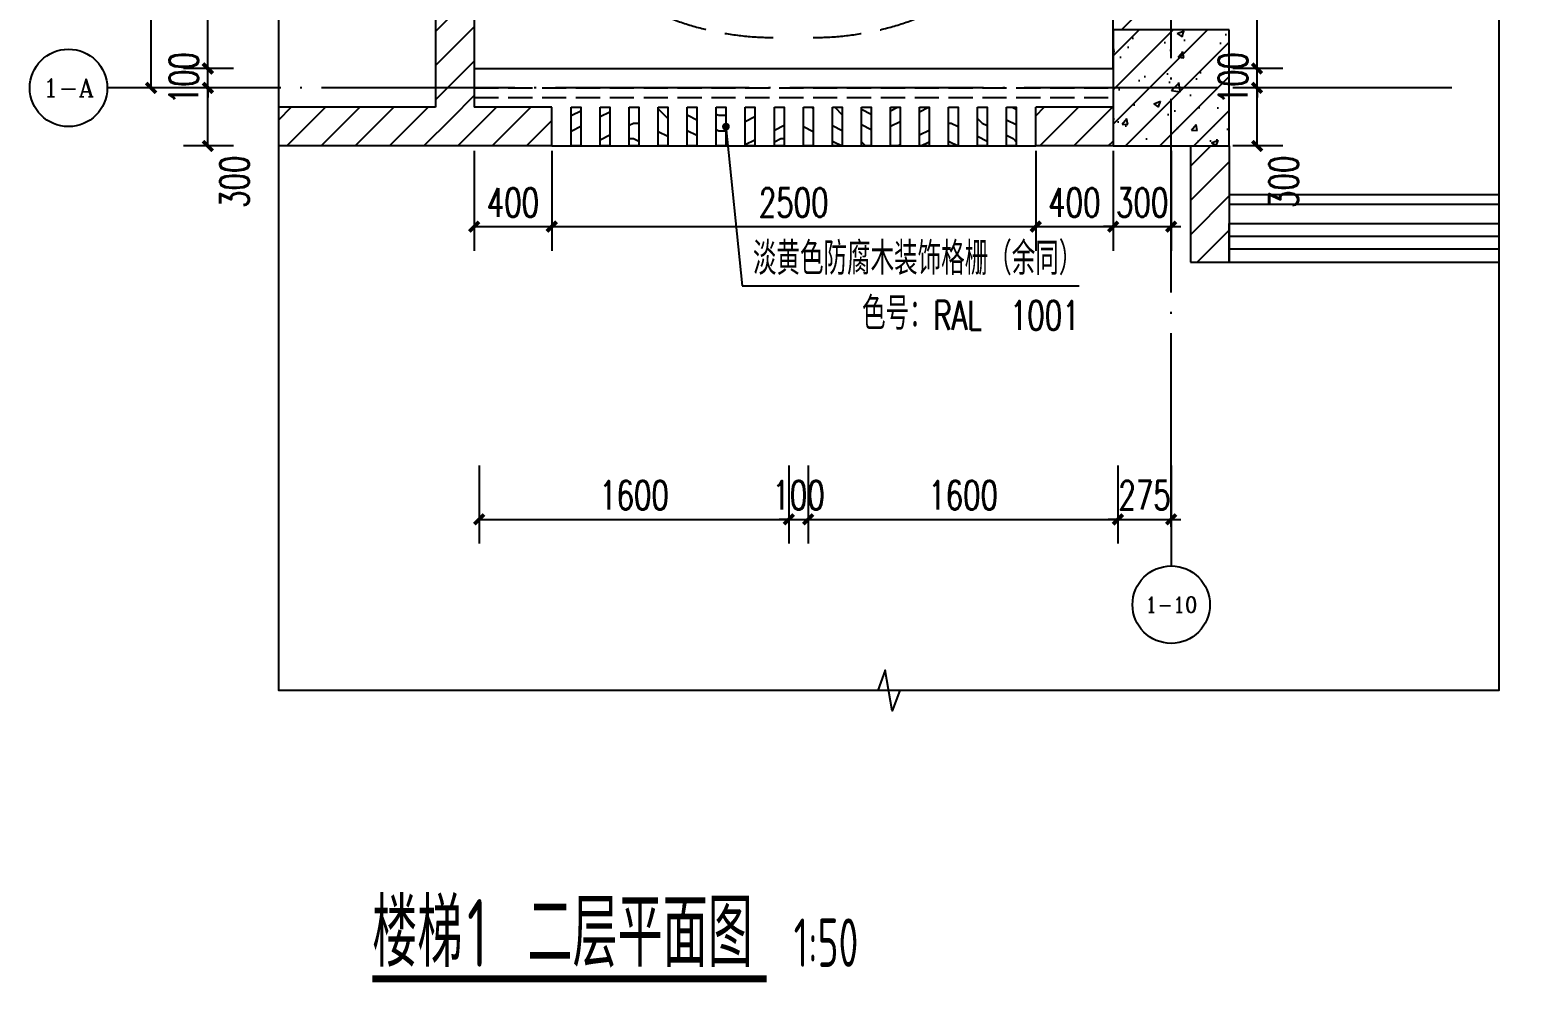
# Model space of a CAD drawing. Header units: millimetres. Extents: x -1048436 to -185795, y -983427 to 400387.
# Drawn here: x -609785 to -602092, y -673497 to -668579 of the extents above; entities that cross this region are included whole.
import ezdxf
from ezdxf.enums import TextEntityAlignment as Align

# ---------------------------------------------------------------- set-up
doc = ezdxf.new("R2010")
doc.units = ezdxf.units.MM
doc.header["$LTSCALE"] = 500
for name, pattern in [('A-FP_05$0$pln_L5$0$Col_L4$0$PHANTOM', [63.5, 31.75, -6.35, 6.35, -6.35, 6.35, -6.35]), ('DASH', [0.35, 0.25, -0.1]), ('DOTE', [2.42, 2, -0.2, 0.02, -0.2])]:
    doc.linetypes.add(name, pattern=pattern)
for name, color, linetype in [('COLUMN', 254, 'Continuous'), ('DIM_LEAD', 3, 'Continuous'), ('PUB_DIM', 3, 'Continuous'), ('PUB_HATCH', 8, 'Continuous'), ('PUB_TEXT', 7, 'Continuous'), ('STAIR', 2, 'Continuous'), ('WINDOW', 4, 'Continuous'), ('建-填充', 9, 'Continuous'), ('建-墙', 254, 'Continuous'), ('建-文字', 4, 'Continuous'), ('建-楼梯-扶手栏杆', 3, 'Continuous'), ('建-符号', 13, 'Continuous'), ('建-轴线', 16, 'DOTE')]:
    doc.layers.add(name, color=color, linetype=linetype)
doc.styles.add('_TCH_AXIS', font='COMPLEX', dxfattribs={"bigfont": 'GBCBIG'})
doc.styles.add('_TCH_DIM', font='SIMPLEX', dxfattribs={"bigfont": 'GBCBIG'})
doc.styles.add('_TCH_DIM_T3', font='SIMPLEX', dxfattribs={"width": 0.705882, "bigfont": 'GBCBIG'})
doc.styles.add('XD2008', font='xd-hzs.shx', dxfattribs={"width": 0.7, "bigfont": 'xd-hztxt.shx'})
doc.dimstyles.new('_TCH_ARCH&&50', dxfattribs={"dimtxt": 148.75, "dimasz": 50, "dimexe": 125, "dimexo": 150, "dimgap": 50, "dimtad": 1, "dimdec": 0, "dimzin": 0, "dimdsep": 46, "dimtxsty": '_TCH_DIM_T3', "dimblk": 'ARCHTICK', "dimcen": 0.09, "dimclrt": 7, "dimazin": 2, "dimtfac": 1, "dimtdec": 0, "dimtix": 1, "dimtmove": 2, "dimatfit": 3, "dimldrblk": 'ARCHTICK', "dimfxl": 1, "dimtolj": 1, "dimtzin": 0, "dimarcsym": 0})
pattern_1 = [(45, (0, 89.76), (-88.388383, 88.388383), [])]

# ---------------------------------------------------------------- blocks, each defined once
blk = doc.blocks.new('_ArchTick')
at = {"color": 0, "linetype": 'ByBlock', "const_width": 0.4}
blk.add_lwpolyline([(-0.5, -0.5), (0.5, 0.5)], dxfattribs=at)
blk = doc.blocks.new('*D268')
at = {"layer": 'Defpoints', "color": 0, "transparency": 16777216}
for p in [(-607489.2, -669053.9), (-607089.2, -669053.9), (-607089.2, -669595.5)]:
    blk.add_point(p, dxfattribs=at)
at = {"layer": 'PUB_DIM', "color": 0, "lineweight": -2, "transparency": 16777216}
for p, q in [((-607489.2, -669203.9), (-607489.2, -669720.5)), ((-607089.2, -669203.9), (-607089.2, -669720.5)), ((-607489.2, -669595.5), (-607089.2, -669595.5))]:
    blk.add_line(p, q, dxfattribs=at)
at = {"layer": 'PUB_DIM', "color": 0, "lineweight": -2, "transparency": 16777216, "xscale": 50, "yscale": 50, "zscale": 50, "rotation": 180}
blk.add_blockref('_ArchTick', (-607489.2, -669595.5), dxfattribs=at)
at = {"layer": 'PUB_DIM', "color": 0, "lineweight": -2, "transparency": 16777216, "xscale": 50, "yscale": 50, "zscale": 50}
blk.add_blockref('_ArchTick', (-607089.2, -669595.5), dxfattribs=at)
at = {"layer": 'PUB_DIM', "color": 7, "transparency": 16777216, "insert": (-607289.2, -669471.2), "char_height": 148.75, "attachment_point": 5, "style": '_TCH_DIM_T3'}
blk.add_mtext('\\A1;400', dxfattribs=at)
blk = doc.blocks.new('*D269')
at = {"layer": 'Defpoints', "color": 0, "transparency": 16777216}
for p in [(-607089.2, -669053.9), (-604589.2, -669053.9), (-604589.2, -669595.5)]:
    blk.add_point(p, dxfattribs=at)
at = {"layer": 'PUB_DIM', "color": 0, "lineweight": -2, "transparency": 16777216}
for p, q in [((-607089.2, -669203.9), (-607089.2, -669720.5)), ((-604589.2, -669203.9), (-604589.2, -669720.5)), ((-607089.2, -669595.5), (-604589.2, -669595.5))]:
    blk.add_line(p, q, dxfattribs=at)
at = {"layer": 'PUB_DIM', "color": 0, "lineweight": -2, "transparency": 16777216, "xscale": 50, "yscale": 50, "zscale": 50, "rotation": 180}
blk.add_blockref('_ArchTick', (-607089.2, -669595.5), dxfattribs=at)
at = {"layer": 'PUB_DIM', "color": 0, "lineweight": -2, "transparency": 16777216, "xscale": 50, "yscale": 50, "zscale": 50}
blk.add_blockref('_ArchTick', (-604589.2, -669595.5), dxfattribs=at)
at = {"layer": 'PUB_DIM', "color": 7, "transparency": 16777216, "insert": (-605839.2, -669471.2), "char_height": 148.75, "attachment_point": 5, "style": '_TCH_DIM_T3'}
blk.add_mtext('\\A1;2500', dxfattribs=at)
blk = doc.blocks.new('*D270')
at = {"layer": 'Defpoints', "color": 0, "transparency": 16777216}
for p in [(-604589.2, -669053.9), (-604189.2, -669053.9), (-604189.2, -669595.5)]:
    blk.add_point(p, dxfattribs=at)
at = {"layer": 'PUB_DIM', "color": 0, "lineweight": -2, "transparency": 16777216}
for p, q in [((-604589.2, -669203.9), (-604589.2, -669720.5)), ((-604189.2, -669203.9), (-604189.2, -669720.5)), ((-604589.2, -669595.5), (-604189.2, -669595.5))]:
    blk.add_line(p, q, dxfattribs=at)
at = {"layer": 'PUB_DIM', "color": 0, "lineweight": -2, "transparency": 16777216, "xscale": 50, "yscale": 50, "zscale": 50, "rotation": 180}
blk.add_blockref('_ArchTick', (-604589.2, -669595.5), dxfattribs=at)
at = {"layer": 'PUB_DIM', "color": 0, "lineweight": -2, "transparency": 16777216, "xscale": 50, "yscale": 50, "zscale": 50}
blk.add_blockref('_ArchTick', (-604189.2, -669595.5), dxfattribs=at)
at = {"layer": 'PUB_DIM', "color": 7, "transparency": 16777216, "insert": (-604389.2, -669471.2), "char_height": 148.75, "attachment_point": 5, "style": '_TCH_DIM_T3'}
blk.add_mtext('\\A1;400', dxfattribs=at)
blk = doc.blocks.new('*D271')
at = {"layer": 'Defpoints', "color": 0, "transparency": 16777216}
for p in [(-604189.2, -669053.9), (-603889.2, -669053.9), (-603889.2, -669595.5)]:
    blk.add_point(p, dxfattribs=at)
at = {"layer": 'PUB_DIM', "color": 0, "lineweight": -2, "transparency": 16777216}
for p, q in [((-604189.2, -669203.9), (-604189.2, -669720.5)), ((-603889.2, -669203.9), (-603889.2, -669720.5)), ((-604189.2, -669595.5), (-604239.2, -669595.5)), ((-604189.2, -669595.5), (-603889.2, -669595.5)), ((-603889.2, -669595.5), (-603839.2, -669595.5))]:
    blk.add_line(p, q, dxfattribs=at)
at = {"layer": 'PUB_DIM', "color": 0, "lineweight": -2, "transparency": 16777216, "xscale": 50, "yscale": 50, "zscale": 50}
blk.add_blockref('_ArchTick', (-604189.2, -669595.5), dxfattribs=at)
at = {"layer": 'PUB_DIM', "color": 0, "lineweight": -2, "transparency": 16777216, "xscale": 50, "yscale": 50, "zscale": 50, "rotation": 180}
blk.add_blockref('_ArchTick', (-603889.2, -669595.5), dxfattribs=at)
at = {"layer": 'PUB_DIM', "color": 7, "transparency": 16777216, "insert": (-604039.2, -669471.2), "char_height": 148.75, "attachment_point": 5, "style": '_TCH_DIM_T3'}
blk.add_mtext('\\A1;300', dxfattribs=at)
blk = doc.blocks.new('*D2522')
at = {"layer": 'Defpoints', "color": 0, "transparency": 16777216}
for p in [(-603445.5, -666599), (-603163.2, -666599), (-603163.2, -668779)]:
    blk.add_point(p, dxfattribs=at)
at = {"layer": 'PUB_DIM', "color": 0, "lineweight": -2, "transparency": 16777216}
for p, q in [((-603313.2, -666599), (-603570.5, -666599)), ((-603445.5, -668779), (-603445.5, -666599)), ((-603313.2, -668779), (-603570.5, -668779))]:
    blk.add_line(p, q, dxfattribs=at)
at = {"layer": 'PUB_DIM', "color": 0, "lineweight": -2, "transparency": 16777216, "xscale": 50, "yscale": 50, "zscale": 50}
for p, rotation in [((-603445.5, -666599), 90), ((-603445.5, -668779), 270)]:
    blk.add_blockref('_ArchTick', p, dxfattribs=dict(at, rotation=rotation))
at = {"layer": 'PUB_DIM', "color": 7, "transparency": 16777216, "insert": (-603569.9, -667689), "char_height": 148.75, "attachment_point": 5, "rotation": 90, "style": '_TCH_DIM_T3'}
blk.add_mtext('\\A1;2180', dxfattribs=at)
blk = doc.blocks.new('*D2523')
at = {"layer": 'Defpoints', "color": 0, "transparency": 16777216}
for p in [(-603445.5, -668779), (-603163.2, -668779), (-603163.2, -668879)]:
    blk.add_point(p, dxfattribs=at)
at = {"layer": 'PUB_DIM', "color": 0, "lineweight": -2, "transparency": 16777216}
for p, q in [((-603445.5, -668779), (-603445.5, -668729)), ((-603313.2, -668779), (-603570.5, -668779)), ((-603445.5, -668879), (-603445.5, -668779)), ((-603313.2, -668879), (-603570.5, -668879)), ((-603445.5, -668879), (-603445.5, -668929))]:
    blk.add_line(p, q, dxfattribs=at)
at = {"layer": 'PUB_DIM', "color": 0, "lineweight": -2, "transparency": 16777216, "xscale": 50, "yscale": 50, "zscale": 50}
for p, rotation in [((-603445.5, -668779), 270), ((-603445.5, -668879), 90)]:
    blk.add_blockref('_ArchTick', p, dxfattribs=dict(at, rotation=rotation))
at = {"layer": 'PUB_DIM', "color": 7, "transparency": 16777216, "insert": (-603569.9, -668829), "char_height": 148.75, "attachment_point": 5, "rotation": 90, "style": '_TCH_DIM_T3'}
blk.add_mtext('\\A1;100', dxfattribs=at)
blk = doc.blocks.new('*D2524')
at = {"layer": 'Defpoints', "color": 0, "transparency": 16777216}
for p in [(-603445.5, -668879), (-603163.2, -668879), (-603163.2, -669179)]:
    blk.add_point(p, dxfattribs=at)
at = {"layer": 'PUB_DIM', "color": 0, "lineweight": -2, "transparency": 16777216}
for p, q in [((-603313.2, -668879), (-603570.5, -668879)), ((-603445.5, -669179), (-603445.5, -668879)), ((-603313.2, -669179), (-603570.5, -669179))]:
    blk.add_line(p, q, dxfattribs=at)
at = {"layer": 'PUB_DIM', "color": 0, "lineweight": -2, "transparency": 16777216, "xscale": 50, "yscale": 50, "zscale": 50}
for p, rotation in [((-603445.5, -668879), 90), ((-603445.5, -669179), 270)]:
    blk.add_blockref('_ArchTick', p, dxfattribs=dict(at, rotation=rotation))
at = {"layer": 'PUB_DIM', "color": 7, "transparency": 16777216, "insert": (-603308, -669364), "char_height": 148.75, "attachment_point": 5, "rotation": 90, "style": '_TCH_DIM_T3'}
blk.add_mtext('\\A1;300', dxfattribs=at)
blk = doc.blocks.new('*D2525')
at = {"layer": 'Defpoints', "color": 0, "transparency": 16777216}
for p in [(-609158.5, -662279), (-608932.5, -662279), (-608932.5, -668879)]:
    blk.add_point(p, dxfattribs=at)
at = {"layer": 'PUB_DIM', "color": 0, "lineweight": -2, "transparency": 16777216}
for p, q in [((-609082.5, -662279), (-609283.5, -662279)), ((-609158.5, -668879), (-609158.5, -662279)), ((-609082.5, -668879), (-609283.5, -668879))]:
    blk.add_line(p, q, dxfattribs=at)
at = {"layer": 'PUB_DIM', "color": 0, "lineweight": -2, "transparency": 16777216, "xscale": 50, "yscale": 50, "zscale": 50}
for p, rotation in [((-609158.5, -662279), 90), ((-609158.5, -668879), 270)]:
    blk.add_blockref('_ArchTick', p, dxfattribs=dict(at, rotation=rotation))
at = {"layer": 'PUB_DIM', "color": 7, "transparency": 16777216, "insert": (-609282.9, -665579), "char_height": 148.75, "attachment_point": 5, "rotation": 90, "style": '_TCH_DIM_T3'}
blk.add_mtext('\\A1;6600', dxfattribs=at)
blk = doc.blocks.new('*D2528')
at = {"layer": 'Defpoints', "color": 0, "transparency": 16777216}
for p in [(-608865.6, -667119), (-608583.3, -667119), (-608583.3, -668779)]:
    blk.add_point(p, dxfattribs=at)
at = {"layer": 'PUB_DIM', "color": 0, "lineweight": -2, "transparency": 16777216}
for p, q in [((-608733.3, -667119), (-608990.6, -667119)), ((-608865.6, -668779), (-608865.6, -667119)), ((-608733.3, -668779), (-608990.6, -668779))]:
    blk.add_line(p, q, dxfattribs=at)
at = {"layer": 'PUB_DIM', "color": 0, "lineweight": -2, "transparency": 16777216, "xscale": 50, "yscale": 50, "zscale": 50}
for p, rotation in [((-608865.6, -667119), 90), ((-608865.6, -668779), 270)]:
    blk.add_blockref('_ArchTick', p, dxfattribs=dict(at, rotation=rotation))
at = {"layer": 'PUB_DIM', "color": 7, "transparency": 16777216, "insert": (-608990, -667949), "char_height": 148.75, "attachment_point": 5, "rotation": 90, "style": '_TCH_DIM_T3'}
blk.add_mtext('\\A1;1660', dxfattribs=at)
blk = doc.blocks.new('*D2529')
at = {"layer": 'Defpoints', "color": 0, "transparency": 16777216}
for p in [(-608865.6, -668779), (-608583.3, -668779), (-608583.3, -668879)]:
    blk.add_point(p, dxfattribs=at)
at = {"layer": 'PUB_DIM', "color": 0, "lineweight": -2, "transparency": 16777216}
for p, q in [((-608865.6, -668779), (-608865.6, -668729)), ((-608733.3, -668779), (-608990.6, -668779)), ((-608865.6, -668879), (-608865.6, -668779)), ((-608733.3, -668879), (-608990.6, -668879)), ((-608865.6, -668879), (-608865.6, -668929))]:
    blk.add_line(p, q, dxfattribs=at)
at = {"layer": 'PUB_DIM', "color": 0, "lineweight": -2, "transparency": 16777216, "xscale": 50, "yscale": 50, "zscale": 50}
for p, rotation in [((-608865.6, -668779), 270), ((-608865.6, -668879), 90)]:
    blk.add_blockref('_ArchTick', p, dxfattribs=dict(at, rotation=rotation))
at = {"layer": 'PUB_DIM', "color": 7, "transparency": 16777216, "insert": (-608990, -668829), "char_height": 148.75, "attachment_point": 5, "rotation": 90, "style": '_TCH_DIM_T3'}
blk.add_mtext('\\A1;100', dxfattribs=at)
blk = doc.blocks.new('*D2530')
at = {"layer": 'Defpoints', "color": 0, "transparency": 16777216}
for p in [(-608865.6, -668879), (-608583.3, -668879), (-608583.3, -669179)]:
    blk.add_point(p, dxfattribs=at)
at = {"layer": 'PUB_DIM', "color": 0, "lineweight": -2, "transparency": 16777216}
for p, q in [((-608733.3, -668879), (-608990.6, -668879)), ((-608865.6, -669179), (-608865.6, -668879)), ((-608733.3, -669179), (-608990.6, -669179))]:
    blk.add_line(p, q, dxfattribs=at)
at = {"layer": 'PUB_DIM', "color": 0, "lineweight": -2, "transparency": 16777216, "xscale": 50, "yscale": 50, "zscale": 50}
for p, rotation in [((-608865.6, -668879), 90), ((-608865.6, -669179), 270)]:
    blk.add_blockref('_ArchTick', p, dxfattribs=dict(at, rotation=rotation))
at = {"layer": 'PUB_DIM', "color": 7, "transparency": 16777216, "insert": (-608728.1, -669364), "char_height": 148.75, "attachment_point": 5, "rotation": 90, "style": '_TCH_DIM_T3'}
blk.add_mtext('\\A1;300', dxfattribs=at)
blk = doc.blocks.new('*D2531')
at = {"layer": 'Defpoints', "color": 0, "transparency": 16777216}
for p in [(-604164.2, -670679), (-603889.2, -670679), (-603889.2, -671107)]:
    blk.add_point(p, dxfattribs=at)
at = {"layer": 'PUB_DIM', "color": 0, "lineweight": -2, "transparency": 16777216}
for p, q in [((-604164.2, -670829), (-604164.2, -671232)), ((-603889.2, -670829), (-603889.2, -671232)), ((-604164.2, -671107), (-604214.2, -671107)), ((-604164.2, -671107), (-603889.2, -671107)), ((-603889.2, -671107), (-603839.2, -671107))]:
    blk.add_line(p, q, dxfattribs=at)
at = {"layer": 'PUB_DIM', "color": 0, "lineweight": -2, "transparency": 16777216, "xscale": 50, "yscale": 50, "zscale": 50}
blk.add_blockref('_ArchTick', (-604164.2, -671107), dxfattribs=at)
at = {"layer": 'PUB_DIM', "color": 0, "lineweight": -2, "transparency": 16777216, "xscale": 50, "yscale": 50, "zscale": 50, "rotation": 180}
blk.add_blockref('_ArchTick', (-603889.2, -671107), dxfattribs=at)
at = {"layer": 'PUB_DIM', "color": 7, "transparency": 16777216, "insert": (-604026.7, -670982.6), "char_height": 148.75, "attachment_point": 5, "style": '_TCH_DIM_T3'}
blk.add_mtext('\\A1;275', dxfattribs=at)
blk = doc.blocks.new('*D2532')
at = {"layer": 'Defpoints', "color": 0, "transparency": 16777216}
for p in [(-605764.2, -670679), (-604164.2, -670679), (-604164.2, -671107)]:
    blk.add_point(p, dxfattribs=at)
at = {"layer": 'PUB_DIM', "color": 0, "lineweight": -2, "transparency": 16777216}
for p, q in [((-605764.2, -670829), (-605764.2, -671232)), ((-604164.2, -670829), (-604164.2, -671232)), ((-605764.2, -671107), (-604164.2, -671107))]:
    blk.add_line(p, q, dxfattribs=at)
at = {"layer": 'PUB_DIM', "color": 0, "lineweight": -2, "transparency": 16777216, "xscale": 50, "yscale": 50, "zscale": 50, "rotation": 180}
blk.add_blockref('_ArchTick', (-605764.2, -671107), dxfattribs=at)
at = {"layer": 'PUB_DIM', "color": 0, "lineweight": -2, "transparency": 16777216, "xscale": 50, "yscale": 50, "zscale": 50}
blk.add_blockref('_ArchTick', (-604164.2, -671107), dxfattribs=at)
at = {"layer": 'PUB_DIM', "color": 7, "transparency": 16777216, "insert": (-604964.2, -670982.6), "char_height": 148.75, "attachment_point": 5, "style": '_TCH_DIM_T3'}
blk.add_mtext('\\A1;1600', dxfattribs=at)
blk = doc.blocks.new('*D2533')
at = {"layer": 'Defpoints', "color": 0, "transparency": 16777216}
for p in [(-605864.2, -670679), (-605764.2, -670679), (-605764.2, -671107)]:
    blk.add_point(p, dxfattribs=at)
at = {"layer": 'PUB_DIM', "color": 0, "lineweight": -2, "transparency": 16777216}
for p, q in [((-605864.2, -670829), (-605864.2, -671232)), ((-605764.2, -670829), (-605764.2, -671232)), ((-605864.2, -671107), (-605914.2, -671107)), ((-605864.2, -671107), (-605764.2, -671107)), ((-605764.2, -671107), (-605714.2, -671107))]:
    blk.add_line(p, q, dxfattribs=at)
at = {"layer": 'PUB_DIM', "color": 0, "lineweight": -2, "transparency": 16777216, "xscale": 50, "yscale": 50, "zscale": 50}
blk.add_blockref('_ArchTick', (-605864.2, -671107), dxfattribs=at)
at = {"layer": 'PUB_DIM', "color": 0, "lineweight": -2, "transparency": 16777216, "xscale": 50, "yscale": 50, "zscale": 50, "rotation": 180}
blk.add_blockref('_ArchTick', (-605764.2, -671107), dxfattribs=at)
at = {"layer": 'PUB_DIM', "color": 7, "transparency": 16777216, "insert": (-605814.2, -670982.6), "char_height": 148.75, "attachment_point": 5, "style": '_TCH_DIM_T3'}
blk.add_mtext('\\A1;100', dxfattribs=at)
blk = doc.blocks.new('*D2534')
at = {"layer": 'Defpoints', "color": 0, "transparency": 16777216}
for p in [(-607464.2, -670679), (-605864.2, -670679), (-605864.2, -671107)]:
    blk.add_point(p, dxfattribs=at)
at = {"layer": 'PUB_DIM', "color": 0, "lineweight": -2, "transparency": 16777216}
for p, q in [((-607464.2, -670829), (-607464.2, -671232)), ((-605864.2, -670829), (-605864.2, -671232)), ((-607464.2, -671107), (-605864.2, -671107))]:
    blk.add_line(p, q, dxfattribs=at)
at = {"layer": 'PUB_DIM', "color": 0, "lineweight": -2, "transparency": 16777216, "xscale": 50, "yscale": 50, "zscale": 50, "rotation": 180}
blk.add_blockref('_ArchTick', (-607464.2, -671107), dxfattribs=at)
at = {"layer": 'PUB_DIM', "color": 0, "lineweight": -2, "transparency": 16777216, "xscale": 50, "yscale": 50, "zscale": 50}
blk.add_blockref('_ArchTick', (-605864.2, -671107), dxfattribs=at)
at = {"layer": 'PUB_DIM', "color": 7, "transparency": 16777216, "insert": (-606664.2, -670982.6), "char_height": 148.75, "attachment_point": 5, "style": '_TCH_DIM_T3'}
blk.add_mtext('\\A1;1600', dxfattribs=at)

msp = doc.modelspace()

# ---------------------------------------------------------------- hatches: boundary and pattern name
at = {"layer": 'PUB_HATCH'}
h = msp.add_hatch(dxfattribs=at)
h.set_pattern_fill('钢筋混凝土', color=256, scale=50, style=0)
h.set_pattern_definition([(45, (0, 0), (-88.388348, 88.388348), []), (50, (0, 0), (358.63009, -31.37607), [37.5, -412.5]), (355, (0, 0), (-69.37567, 376.09607), [30, -330]), (100.4514, (29.9, -2.6), (289.25469, 344.71977), [31.8701, -350.57106]), (46.1842, (0, 100), (533.62052, -82.7595), [56.25, -618.75]), (96.6356, (44.47, 93.1), (467.33135, 487.05894), [47.80514, -525.8565]), (351.1842, (0, 100), (467.33097, 487.0593), [45, -495]), (21, (50, 75), (298.45353, -201.30945), [37.5, -412.5]), (326, (50, 75), (121.65767, 362.57502), [30, -330]), (71.4514, (74.87, 58.22), (420.11131, 161.26525), [31.8701, -350.57106]), (37.5, (0, 0), (6.079928, 166.446927), [0, -326, 0, -335, 0, -331.25]), (7.5, (0, 0), (131.53477, 197.205856), [0, -191, 0, -318.5, 0, -126.25]), (327.5, (-111.5, 0), (266.911218, -11.277436), [0, -125, 0, -390, 0, -517.5]), (317.5, (-161.5, 0), (291.593085, 50.05249), [0, -162.5, 0, -259, 0, -367.5])])
h.paths.add_polyline_path([(-604189.2, -669179), (-603589.2, -669179), (-603589.2, -668579), (-604189.2, -668579)])
at = {"layer": '建-填充'}
h = msp.add_hatch(dxfattribs=at)
h.set_pattern_fill('普通砖', color=256, scale=50, style=0)
h.set_pattern_definition(pattern_1)
h.paths.add_polyline_path([(-604189.2, -668579), (-603989.2, -668579), (-603989.2, -662579), (-604189.2, -662579)])
h = msp.add_hatch(dxfattribs=at)
h.set_pattern_fill('普通砖', color=256, scale=50, style=0)
h.set_pattern_definition(pattern_1)
h.paths.add_polyline_path([(-607622.5, -666779), (-607689.2, -666879), (-607689.2, -668979), (-607589.2, -669045.7), (-607489.2, -668979), (-607489.2, -666779)])
h = msp.add_hatch(dxfattribs=at)
h.set_pattern_fill('普通砖', color=256, scale=50, style=0)
h.set_pattern_definition(pattern_1)
h.paths.add_polyline_path([(-607589.2, -669045.7), (-607689.2, -668979), (-608499.6, -668979), (-608499.6, -669179), (-607589.2, -669179)])
h = msp.add_hatch(dxfattribs=at)
h.set_pattern_fill('普通砖', color=256, scale=50, style=0)
h.set_pattern_definition(pattern_1)
h.paths.add_polyline_path([(-607089.2, -668979), (-607489.2, -668979), (-607589.2, -669045.7), (-607589.2, -669179), (-607089.2, -669179)])
at = {"layer": '建-填充', "linetype": 'A-FP_05$0$pln_L5$0$Col_L4$0$PHANTOM'}
h = msp.add_hatch(dxfattribs=at)
h.set_pattern_fill('木纹01', color=256, scale=200)
h.set_pattern_definition([(0, (113813.5, -85341.15), (800, 800), [40, -760]), (0, (113253.5, -85261.15), (800, 800), [80, -720]), (0, (113773.5, -85221.15), (800, 800), [40, -760]), (0, (113293.5, -85141.15), (800, 800), [40, -760]), (0, (113773.5, -85101.15), (800, 800), [40, -760]), (0, (113333.5, -85061.15), (800, 800), [40, -760]), (0, (113773.5, -85021.15), (800, 800), [40, -760]), (0, (113333.5, -84941.15), (800, 800), [40, -440, 40, -280]), (0, (113333.5, -84861.15), (800, 800), [80, -400, 40, -280]), (0, (113293.5, -84741.15), (800, 800), [40, -120, 40, -320, 40, -240]), (0, (113253.5, -84661.15), (800, 800), [40, -160, 80, -520]), (0, (113773.5, -84621.15), (800, 800), [40, -760]), (0, (113253.5, -84581.15), (800, 800), [40, -200, 40, -520]), (45, (113173.5, -85341.15), (9e-14, 800), [113.1368, -1018.23405]), (45, (113853.5, -85341.15), (9e-14, 800), [226.27416, -905.0967]), (45, (113853.5, -84941.15), (9e-14, 800), [56.568, -1074.80285]), (45, (113173.5, -84861.15), (9e-14, 800), [169.7056, -961.66525]), (45, (113853.5, -84861.15), (9e-14, 800), [282.8427, -848.5281]), (45, (113853.5, -84741.15), (9e-14, 800), [169.7056, -961.66525]), (315, (113693.5, -84661.15), (800, -2e-13), [56.568, -1074.80285]), (315, (113413.5, -85301.15), (800, -2e-13), [113.1368, -1018.23405]), (315, (113453.5, -84981.15), (800, -2e-13), [113.1368, -1018.23405]), (315, (113693.5, -85141.15), (800, -2e-13), [113.1368, -1018.23405]), (315, (113653.5, -84821.15), (800, -2e-13), [113.1368, -1018.23405]), (315, (113693.5, -84741.15), (800, -2e-13), [169.7056, -961.66525]), (315, (113493.5, -85221.15), (800, -2e-13), [169.7056, -961.66525]), (315, (113613.5, -85181.15), (800, -2e-13), [169.7056, -961.66525]), (315, (113493.5, -84901.15), (800, -2e-13), [169.7056, -961.66525]), (315, (113573.5, -84861.15), (800, -2e-13), [169.7056, -961.66525]), (26.56505, (113213.5, -85181.15), (800, 3e-07), [89.4427, -1699.41166]), (26.56505, (113813.5, -85221.15), (800, 3e-07), [357.7709, -1431.0835]), (26.56505, (113813.5, -85101.15), (800, 3e-07), [357.7709, -1431.0835]), (26.56505, (113813.5, -85021.15), (800, 3e-07), [357.7712, -536, 178.888, -716.19518]), (26.56505, (113893.5, -84901.15), (800, 3e-07), [89.4427, -1699.41166]), (26.56505, (113173.5, -84621.15), (800, 3e-07), [89.4427, -1699.41166]), (26.56505, (113813.5, -84621.15), (800, 3e-07), [178.88544, -1609.96894]), (333.43495, (113613.5, -85341.15), (800, -3e-07), [178.88544, -1609.96894]), (333.43495, (113333.5, -85141.15), (800, -3e-07), [178.88544, -1609.96894]), (333.43495, (113333.5, -85261.15), (800, -3e-07), [89.4427, -1699.40894]), (333.43495, (113373.5, -85061.15), (800, -3e-07), [268.32816, -1520.5262]), (333.43495, (113533.5, -85061.15), (800, -3e-07), [178.88544, -1609.96894]), (333.43495, (113613.5, -85021.15), (800, -3e-07), [178.88544, -1609.96894]), (333.43495, (113373.5, -84941.15), (800, -3e-07), [89.4427, -1699.40894]), (333.43495, (113413.5, -84861.15), (800, -3e-07), [89.4427, -1699.40894]), (333.43495, (113733.5, -84701.15), (800, -3e-07), [89.4427, -1699.40894]), (333.43495, (113693.5, -84981.15), (800, -3e-07), [89.4427, -1699.40894]), (333.43495, (113333.5, -84741.15), (800, -3e-07), [268.32816, -1520.5262]), (333.43495, (113293.5, -84661.15), (800, -3e-07), [178.88544, -1609.96894]), (333.43495, (113733.5, -84901.15), (800, -3e-07), [89.44, -804.96, 89.44, -805.01438]), (333.43495, (113493.5, -84741.15), (800, -3e-07), [178.88544, -1609.96894]), (333.43495, (113533.5, -84661.15), (800, -3e-07), [178.88544, -1609.96894]), (333.43495, (113293.5, -84581.15), (800, -3e-07), [178.88544, -1609.96894]), (333.43495, (113533.5, -84581.15), (800, -3e-07), [178.88544, -1609.96894])])
h.paths.add_polyline_path([(-604739.2, -668979), (-604689.2, -668979), (-604689.2, -669179), (-604739.2, -669179)])
h.paths.add_polyline_path([(-604889.2, -668979), (-604839.2, -668979), (-604839.2, -669179), (-604889.2, -669179)])
h.paths.add_polyline_path([(-605039.2, -668979), (-604989.2, -668979), (-604989.2, -669179), (-605039.2, -669179)])
h.paths.add_polyline_path([(-605189.2, -668979), (-605139.2, -668979), (-605139.2, -669179), (-605189.2, -669179)])
h.paths.add_polyline_path([(-605339.2, -668979), (-605289.2, -668979), (-605289.2, -669179), (-605339.2, -669179)])
h.paths.add_polyline_path([(-605489.2, -668979), (-605439.2, -668979), (-605439.2, -669179), (-605489.2, -669179)])
h.paths.add_polyline_path([(-605639.2, -668979), (-605589.2, -668979), (-605589.2, -669179), (-605639.2, -669179)])
h.paths.add_polyline_path([(-605789.2, -668979), (-605739.2, -668979), (-605739.2, -669179), (-605789.2, -669179)])
h.paths.add_polyline_path([(-605939.2, -668979), (-605889.2, -668979), (-605889.2, -669179), (-605939.2, -669179)])
h.paths.add_polyline_path([(-606089.2, -668979), (-606039.2, -668979), (-606039.2, -669179), (-606089.2, -669179)])
h.paths.add_polyline_path([(-606239.2, -668979), (-606189.2, -668979), (-606189.2, -669179), (-606239.2, -669179)])
h.paths.add_polyline_path([(-606389.2, -668979), (-606339.2, -668979), (-606339.2, -669179), (-606389.2, -669179)])
h.paths.add_polyline_path([(-606539.2, -668979), (-606489.2, -668979), (-606489.2, -669179), (-606539.2, -669179)])
h.paths.add_polyline_path([(-606689.2, -668979), (-606639.2, -668979), (-606639.2, -669179), (-606689.2, -669179)])
h.paths.add_polyline_path([(-606839.2, -668979), (-606789.2, -668979), (-606789.2, -669179), (-606839.2, -669179)])
h.paths.add_polyline_path([(-606989.2, -668979), (-606939.2, -668979), (-606939.2, -669179), (-606989.2, -669179)])
at = {"layer": '建-填充'}
h = msp.add_hatch(dxfattribs=at)
h.set_pattern_fill('普通砖', color=256, scale=50, style=0)
h.set_pattern_definition(pattern_1)
h.paths.add_polyline_path([(-604189.2, -669179), (-604189.2, -668979), (-604589.2, -668979), (-604589.2, -669179)])
h = msp.add_hatch(dxfattribs=at)
h.set_pattern_fill('普通砖', color=256, scale=50, style=0)
h.set_pattern_definition(pattern_1)
h.paths.add_polyline_path([(-603589.2, -669179), (-603789.2, -669179), (-603789.2, -669779), (-603589.2, -669579)])
h = msp.add_hatch(dxfattribs=at)
h.set_pattern_fill('普通砖', color=256, scale=50, style=0)
h.set_pattern_definition(pattern_1)
h.paths.add_polyline_path([(-603789.2, -669779), (-603589.2, -669779), (-603589.2, -669579)])

# ---------------------------------------------------------------- linework, layer by layer
msp.add_line((-607089.2, -669179), (-604589.2, -669179))
for points in [[(-608499.6, -660793.8), (-602196.6, -660793.8), (-602196.6, -671991), (-608499.6, -671991)], [(-606989.2, -668979), (-606939.2, -668979), (-606939.2, -669179), (-606989.2, -669179)], [(-606839.2, -668979), (-606789.2, -668979), (-606789.2, -669179), (-606839.2, -669179)], [(-606689.2, -668979), (-606639.2, -668979), (-606639.2, -669179), (-606689.2, -669179)], [(-606539.2, -668979), (-606489.2, -668979), (-606489.2, -669179), (-606539.2, -669179)], [(-606389.2, -668979), (-606339.2, -668979), (-606339.2, -669179), (-606389.2, -669179)], [(-606239.2, -668979), (-606189.2, -668979), (-606189.2, -669179), (-606239.2, -669179)], [(-606089.2, -668979), (-606039.2, -668979), (-606039.2, -669179), (-606089.2, -669179)], [(-605939.2, -668979), (-605889.2, -668979), (-605889.2, -669179), (-605939.2, -669179)], [(-605789.2, -668979), (-605739.2, -668979), (-605739.2, -669179), (-605789.2, -669179)], [(-605639.2, -668979), (-605589.2, -668979), (-605589.2, -669179), (-605639.2, -669179)], [(-605489.2, -668979), (-605439.2, -668979), (-605439.2, -669179), (-605489.2, -669179)], [(-605339.2, -668979), (-605289.2, -668979), (-605289.2, -669179), (-605339.2, -669179)], [(-605189.2, -668979), (-605139.2, -668979), (-605139.2, -669179), (-605189.2, -669179)], [(-605039.2, -668979), (-604989.2, -668979), (-604989.2, -669179), (-605039.2, -669179)], [(-604889.2, -668979), (-604839.2, -668979), (-604839.2, -669179), (-604889.2, -669179)], [(-604739.2, -668979), (-604689.2, -668979), (-604689.2, -669179), (-604739.2, -669179)]]:
    msp.add_lwpolyline(points, close=True)
at = {"layer": 'COLUMN'}
for p, q in [((-603589.2, -668579), (-604189.2, -668579)), ((-604189.2, -668579), (-604189.2, -669179)), ((-603589.2, -669179), (-603589.2, -668579)), ((-604189.2, -669179), (-603589.2, -669179))]:
    msp.add_line(p, q, dxfattribs=at)
at = {"layer": 'DIM_LEAD'}
for p, q in [((-606189.2, -669079), (-606105.8, -669900.4)), ((-606105.8, -669900.4), (-604365, -669900.4))]:
    msp.add_line(p, q, dxfattribs=at)
at = {"layer": 'DIM_LEAD', "const_width": 20}
msp.add_lwpolyline([(-606190.2, -669069.1, 1), (-606188.2, -669089, 1)], format="xyb", close=True, dxfattribs=at)
at = {"layer": 'PUB_HATCH', "color": 8, "linetype": 'DASH', "ltscale": 2}
for centre, start, end in [((-605939.2, -667119), 180, 270), ((-605739.2, -667119), 270, 0)]:
    msp.add_arc(centre, 1500, start, end, dxfattribs=at)
at = {"layer": 'STAIR'}
for p, q in [((-607489.2, -666599), (-607489.2, -668779)), ((-604189.2, -668779), (-604189.2, -666599)), ((-607489.2, -668779), (-604189.2, -668779))]:
    msp.add_line(p, q, dxfattribs=at)
at = {"layer": 'WINDOW'}
for p, q in [((-603589.2, -669579), (-602196.6, -669579)), ((-603589.2, -669579), (-603589.2, -669779)), ((-602196.6, -669645.7), (-603589.2, -669645.7)), ((-602196.6, -669712.4), (-603589.2, -669712.4)), ((-603589.2, -669779), (-602196.6, -669779))]:
    msp.add_line(p, q, dxfattribs=at)
at = {"layer": '建-墙'}
for p, q in [((-607489.2, -666779), (-607489.2, -668979)), ((-607689.2, -666879), (-607689.2, -668979)), ((-607689.2, -668979), (-608499.6, -668979)), ((-607089.2, -668979), (-607489.2, -668979)), ((-607089.2, -669179), (-607089.2, -668979)), ((-604189.2, -668979), (-604589.2, -668979)), ((-604589.2, -669179), (-604589.2, -668979)), ((-603864.2, -669079), (-603864.2, -669079)), ((-603764.2, -669079), (-603764.2, -669079)), ((-603664.2, -669079), (-603664.2, -669079)), ((-607589.2, -669179), (-608499.6, -669179)), ((-607089.2, -669179), (-607589.2, -669179)), ((-604189.2, -669179), (-604589.2, -669179)), ((-603789.2, -669179), (-603789.2, -669779)), ((-603589.2, -669179), (-603589.2, -669579)), ((-603589.2, -669779), (-603589.2, -669579)), ((-603789.2, -669779), (-603589.2, -669779))]:
    msp.add_line(p, q, dxfattribs=at)
at = {"layer": '建-楼梯-扶手栏杆', "linetype": 'DASH'}
for p, q in [((-607489.2, -668879), (-604189.2, -668879)), ((-607489.2, -668929), (-604189.2, -668929))]:
    msp.add_line(p, q, dxfattribs=at)
at = {"layer": '建-楼梯-扶手栏杆'}
for p, q in [((-603589.2, -669429), (-602196.6, -669429)), ((-603589.2, -669479), (-602196.6, -669479))]:
    msp.add_line(p, q, dxfattribs=at)
at = {"layer": '建-符号'}
for p, q in [((-609183, -668879), (-609385.2, -668879)), ((-603889.2, -671145.5), (-603889.2, -671347.7)), ((-608499.6, -671991), (-608499.6, -671991)), ((-608499.6, -671991), (-608499.6, -671991))]:
    msp.add_line(p, q, dxfattribs=at)
for points in [[(-608499.6, -671991), (-608499.6, -666448.7), (-608604.6, -666410.5), (-608394.6, -666373.4), (-608499.6, -666336.2), (-608499.6, -660793.8)], [(-602196.6, -660793.8), (-602196.6, -666336.2), (-602091.6, -666374.4), (-602301.6, -666411.4), (-602196.6, -666448.7), (-602196.6, -671991)], [(-602196.6, -671991), (-605291.8, -671991), (-605330.1, -672096), (-605367.1, -671886), (-605404.3, -671991), (-608499.6, -671991)]]:
    msp.add_lwpolyline(points, dxfattribs=at)
at = {"layer": '建-符号', "const_width": 35}
msp.add_lwpolyline([(-608016.2, -673479.7), (-605979.1, -673479.7)], dxfattribs=at)
at = {"layer": '建-符号'}
for centre in [(-609585.2, -668879), (-603889.2, -671547.7)]:
    msp.add_circle(centre, 200, dxfattribs=at)
at = {"layer": '建-轴线'}
msp.add_line((-603889.2, -671145.5), (-603889.2, -660667.5), dxfattribs=at)
msp.add_lwpolyline([(-602439.2, -668879), (-609183, -668879)], dxfattribs=at)

# ---------------------------------------------------------------- texts
at = {"layer": 'PUB_TEXT', "style": '_TCH_DIM'}
for s, height, p in [('淡黄色防腐木装饰格栅（余同）', 168.794, (-606049.7, -669844.2)), ('色号：', 168.79, (-605486.2, -670127.9))]:
    msp.add_text(s, height=height, dxfattribs=at).set_placement(p)
at = {"layer": 'PUB_TEXT'}
for s, height, style, width, p in [('RAL', 148.75, '_TCH_DIM', 0.705882, (-605117.5, -670127.9)), ('1001', 148.75, '_TCH_DIM', 0.705882, (-604722.5, -670127.9)), ('楼梯', 350, 'XD2008', 0.7, (-608016.2, -673418)), ('1', 350, 'XD2008', 0.7, (-607526.2, -673418)), ('二层平面图', 350, 'XD2008', 0.7, (-607214.3, -673418)), ('1:50', 250, 'XD2008', 0.7, (-605839.1, -673418))]:
    msp.add_text(s, height=height, dxfattribs=dict(at, style=style, width=width)).set_placement(p)
at = {"layer": '建-文字', "style": '_TCH_AXIS'}
for s, height, p, p2 in [('1-A', 93.89, (-609717.1, -668926), (-609453.3, -668926)), ('1-10', 80.46, (-604023.3, -671588), (-603755.1, -671588))]:
    msp.add_text(s, height=height, dxfattribs=at).set_placement(p, p2, align=Align.FIT)

# ---------------------------------------------------------------- dimensions: what is measured, and where the dimension line sits
at = {"layer": 'PUB_DIM'}
for p1, p2, distance, picture, middle in [((-608932.5, -668879), (-608932.5, -662279), 226, '*D2525', (-609282.9, -665579)), ((-603163.2, -668779), (-603163.2, -666599), 282.3, '*D2522', (-603569.9, -667689)), ((-608583.3, -668779), (-608583.3, -667119), 282.3, '*D2528', (-608990, -667949)), ((-608583.3, -668879), (-608583.3, -668779), 282.3, '*D2529', (-608990, -668829)), ((-603163.2, -668879), (-603163.2, -668779), 282.3, '*D2523', (-603569.9, -668829)), ((-607489.2, -669053.9), (-607089.2, -669053.9), -541.7, '*D268', (-607289.2, -669471.2)), ((-607089.2, -669053.9), (-604589.2, -669053.9), -541.7, '*D269', (-605839.2, -669471.2)), ((-604589.2, -669053.9), (-604189.2, -669053.9), -541.7, '*D270', (-604389.2, -669471.2)), ((-604189.2, -669053.9), (-603889.2, -669053.9), -541.7, '*D271', (-604039.2, -669471.2)), ((-607464.2, -670679), (-605864.2, -670679), -427.9, '*D2534', (-606664.2, -670982.6)), ((-605864.2, -670679), (-605764.2, -670679), -427.9, '*D2533', (-605814.2, -670982.6)), ((-605764.2, -670679), (-604164.2, -670679), -427.9, '*D2532', (-604964.2, -670982.6)), ((-604164.2, -670679), (-603889.2, -670679), -427.9, '*D2531', (-604026.7, -670982.6))]:
    dim = msp.add_aligned_dim(p1=p1, p2=p2, distance=distance, dimstyle='_TCH_ARCH&&50', dxfattribs=at)
    dim.commit()
    dim.dimension.update_dxf_attribs({"geometry": picture, "text_midpoint": middle})
for base, p1, p2, picture, middle in [((-608865.6, -668879), (-608583.3, -669179), (-608583.3, -668879), '*D2530', (-608728.1, -669364)), ((-603445.5, -668879), (-603163.2, -669179), (-603163.2, -668879), '*D2524', (-603308, -669364))]:
    dim = msp.add_linear_dim(base=base, p1=p1, p2=p2, angle=90, dimstyle='_TCH_ARCH&&50', dxfattribs=at)
    dim.commit()
    dim.dimension.update_dxf_attribs({"geometry": picture, "text_midpoint": middle, "dimtype": 129})

doc.saveas('drawing.dxf')
